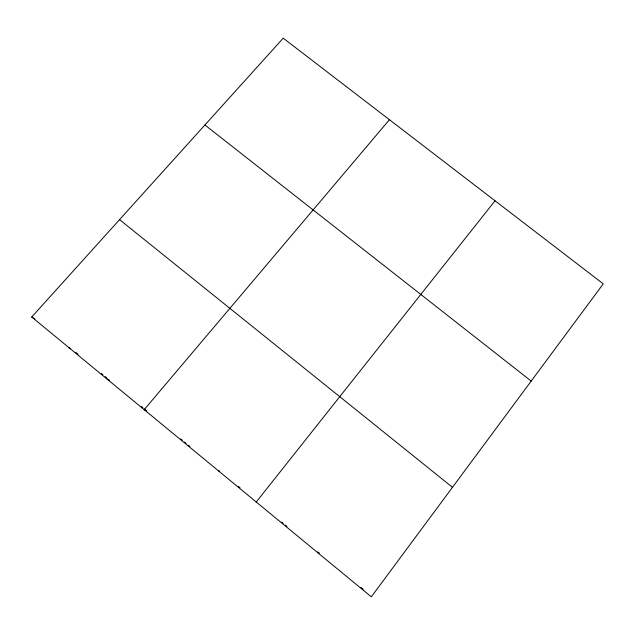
<?xml version="1.0" encoding="UTF-8"?>
<svg xmlns="http://www.w3.org/2000/svg" width="635" height="635" viewBox="0 0 635 635"><rect width="100%" height="100%" fill="white"/><g stroke="black" fill="none" stroke-linecap="round" stroke-linejoin="round"><path stroke-width="0.95" d="M256.254 502.007L495.046 200.787M389.43 119.705L144.193 409.662L146.709 410.853L144.439 408.98M31.75 317L283.218 38.163L603.25 283.861L371.316 596.836L31.75 317L34.854 318.976M218.575 470.956L219.639 470.94M106.378 378.5L109.625 380.294M68.897 347.615L70.485 348.567M204.915 124.984L531.201 381.087M119.555 219.639L452.477 487.315M75.859 352.473L78.113 354.322M101.37 373.491L102.87 374.729M105.116 376.579L106.624 377.817M141.414 406.487L142.923 407.733M180.753 438.896L182.261 440.142M184.547 442.023L186.071 443.286M188.357 445.167L189.889 446.429M238.49 486.473L239.99 487.712M281.67 522.057L283.194 523.311M285.472 525.185L286.996 526.439M317.889 551.902L319.389 553.141M360.99 587.415L363.26 589.288"/></g></svg>
